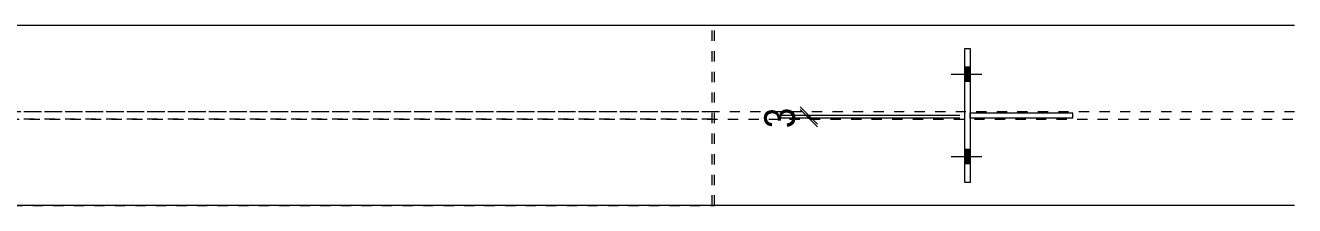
# Model space of a CAD drawing. Header units: millimetres. Extents: x 2 to 825, y 1 to 579.
# Drawn here: x 128.6 to 252.1, y 347.4 to 364.9 of the extents above; entities that cross this region are included whole.
import ezdxf

# ---------------------------------------------------------------- set-up
doc = ezdxf.new("R2010")
doc.units = ezdxf.units.MM
doc.linetypes.add('XKITLINE00', pattern=[0])
doc.linetypes.add('XKITLINE01', pattern=[4, 1, -1, 1, -1])
for name, color, linetype, lineweight in [('Bolt', 3, 'Continuous', 0), ('Dimensions', 7, 'Continuous', 0), ('Part', 2, 'Continuous', 0)]:
    doc.layers.add(name, color=color, linetype=linetype, lineweight=lineweight)
doc.styles.add('ARIAL', font='ARIAL.TTF')

# ---------------------------------------------------------------- blocks, each defined once
blk = doc.blocks.new('*A41')
at = {"layer": 'Bolt'}
for points in [[(220.04, 360.88), (220.54, 360.88), (220.54, 359.48), (220.04, 359.48)], [(220.04, 360.88), (220.54, 360.88), (220.54, 359.48), (220.04, 359.48)], [(220.04, 352.88), (220.54, 352.88), (220.54, 351.48), (220.04, 351.48)], [(220.04, 352.88), (220.54, 352.88), (220.54, 351.48), (220.04, 351.48)]]:
    blk.add_hatch(color=3, dxfattribs=at).paths.add_polyline_path(points, flags=17)
at = {"layer": 'Bolt', "color": 3, "linetype": 'XKITLINE00', "lineweight": 0}
for p, q in [((220.54, 360.88), (220.04, 360.88)), ((220.54, 360.88), (220.04, 360.88)), ((221.7, 360.18), (218.7, 360.18)), ((221.7, 360.18), (218.7, 360.18)), ((220.54, 359.48), (220.04, 359.48)), ((220.54, 359.48), (220.04, 359.48)), ((221.7, 352.18), (218.7, 352.18)), ((221.7, 352.18), (218.7, 352.18)), ((220.54, 352.88), (220.04, 352.88)), ((220.54, 352.88), (220.04, 352.88)), ((220.54, 351.48), (220.04, 351.48)), ((220.54, 351.48), (220.04, 351.48))]:
    blk.add_line(p, q, dxfattribs=at)
blk = doc.blocks.new('*A43')
at = {"layer": 'Part', "color": 2, "linetype": 'XKITLINE00', "lineweight": 0}
for p, q in [((252.14, 364.93), (56.65, 364.93)), ((252.14, 347.43), (56.65, 347.43))]:
    blk.add_line(p, q, dxfattribs=at)
at = {"layer": 'Part', "color": 7, "linetype": 'XKITLINE01', "lineweight": 0}
for p, q in [((252.14, 356.53), (52.96, 356.53)), ((52.96, 355.83), (252.14, 355.83))]:
    blk.add_line(p, q, dxfattribs=at)
blk = doc.blocks.new('*A46')
at = {"layer": 'Part', "color": 7, "linetype": 'XKITLINE01', "lineweight": 0}
for p, q in [((195.67, 364.93), (49.28, 364.93)), ((49.28, 347.43), (49.28, 364.93)), ((49.4, 356.53), (49.4, 364.93)), ((195.43, 347.43), (195.43, 364.93)), ((195.67, 347.43), (195.67, 364.93)), ((195.43, 356.53), (49.4, 356.53)), ((52.7, 356.53), (52.7, 355.83)), ((54.31, 355.83), (54.31, 356.53)), ((195.43, 355.83), (49.4, 355.83)), ((49.4, 347.43), (49.4, 355.83)), ((49.28, 347.43), (195.67, 347.43))]:
    blk.add_line(p, q, dxfattribs=at)
blk = doc.blocks.new('*A60')
at = {"layer": 'Part', "color": 2, "linetype": 'XKITLINE00', "lineweight": 0}
for p, q in [((220.54, 356.43), (230.54, 356.43)), ((230.54, 355.93), (220.54, 355.93)), ((230.54, 355.93), (230.54, 356.43))]:
    blk.add_line(p, q, dxfattribs=at)
at = {"layer": 'Part', "color": 7, "linetype": 'XKITLINE01', "lineweight": 0}
blk.add_line((220.54, 355.93), (220.54, 356.43), dxfattribs=at)
blk.add_line((220.54, 355.93), (220.54, 356.43), dxfattribs=at)
blk = doc.blocks.new('*A61')
at = {"layer": 'Part', "color": 2, "linetype": 'XKITLINE00', "lineweight": 0}
for p, q in [((220.04, 362.68), (220.54, 362.68)), ((220.04, 349.68), (220.04, 362.68)), ((220.54, 362.68), (220.54, 349.68)), ((220.54, 349.68), (220.04, 349.68))]:
    blk.add_line(p, q, dxfattribs=at)
blk = doc.blocks.new('*A131')
at = {"layer": 'Dimensions', "color": 7, "linetype": 'XKITLINE00', "lineweight": 0}
for p, q in [((219.54, 356.18), (202, 356.18)), ((219.54, 355.93), (202, 355.93)), ((204, 357.03), (205.7, 355.33)), ((204, 356.78), (205.7, 355.08)), ((204.85, 355.93), (204.85, 356.18))]:
    blk.add_line(p, q, dxfattribs=at)
at = {"layer": 'Dimensions', "color": 3}
for p in [(204.85, 356.18), (204.85, 355.93)]:
    blk.add_point(p, dxfattribs=at)
at = {"layer": 'Dimensions', "color": 3, "style": 'ARIAL', "width": 0.85}
blk.add_text('3', height=3, rotation=90.0002, dxfattribs=at).set_placement((203.5, 354.95))

msp = doc.modelspace()

# ---------------------------------------------------------------- block references
at = {"lineweight": 0}
for name in ['*A46', '*A61', '*A41', '*A131', '*A60']:
    msp.add_blockref(name, (0, 0), dxfattribs=at)
at = {"layer": 'Part', "lineweight": 0}
msp.add_blockref('*A43', (0, 0), dxfattribs=at)

doc.saveas('drawing.dxf')
